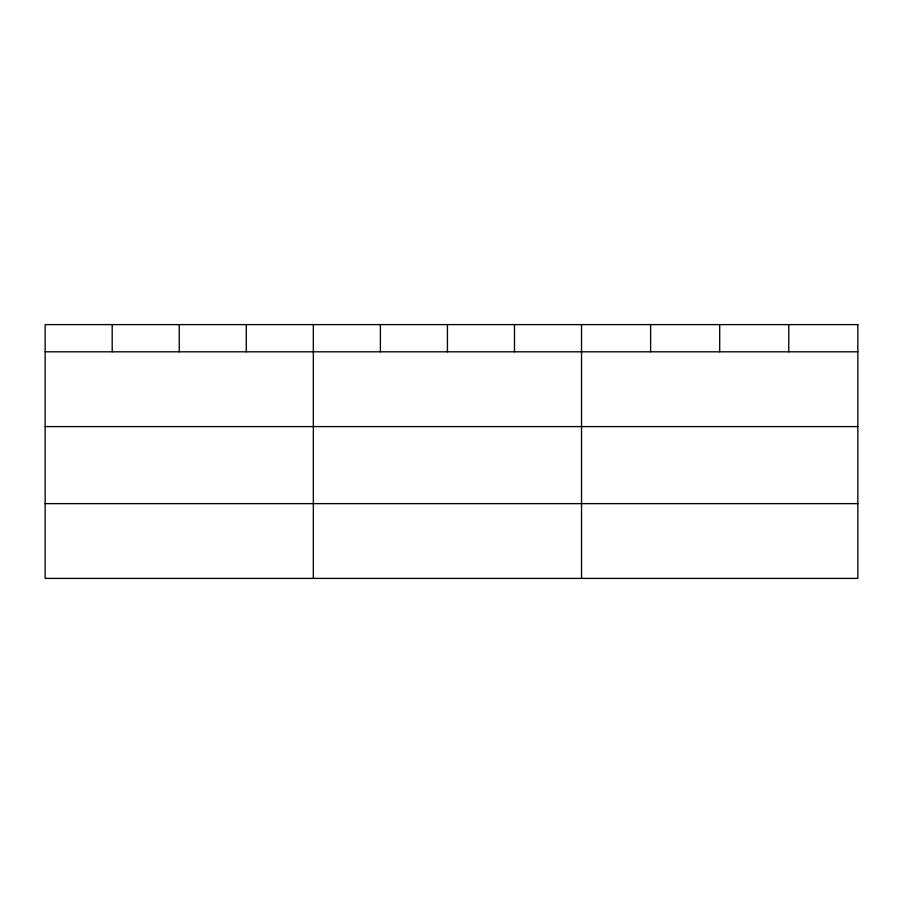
<?xml version="1.0" encoding="UTF-8"?>
<svg xmlns="http://www.w3.org/2000/svg" width="903" height="903" viewBox="0 0 903 903"><rect width="100%" height="100%" fill="white"/><g stroke="black" fill="none" stroke-linecap="round" stroke-linejoin="round"><path stroke-width="1.35" d="M45.15 351.809L857.85 351.809M45.15 426.588L857.85 426.588M45.15 503.626L857.85 503.626M788.77 324.606L788.77 351.809M719.691 324.606L719.691 351.809M650.611 324.606L650.611 351.809M581.532 324.606L581.532 578.394M514.484 324.606L514.484 351.809M447.436 324.606L447.436 351.809M380.389 324.606L380.389 351.809M313.341 324.606L313.341 578.394M246.293 324.606L246.293 351.809M179.245 324.606L179.245 351.809M112.198 324.606L112.198 351.809M857.85 324.606L45.15 324.606L45.15 578.394L857.85 578.394L857.85 324.606"/></g></svg>
